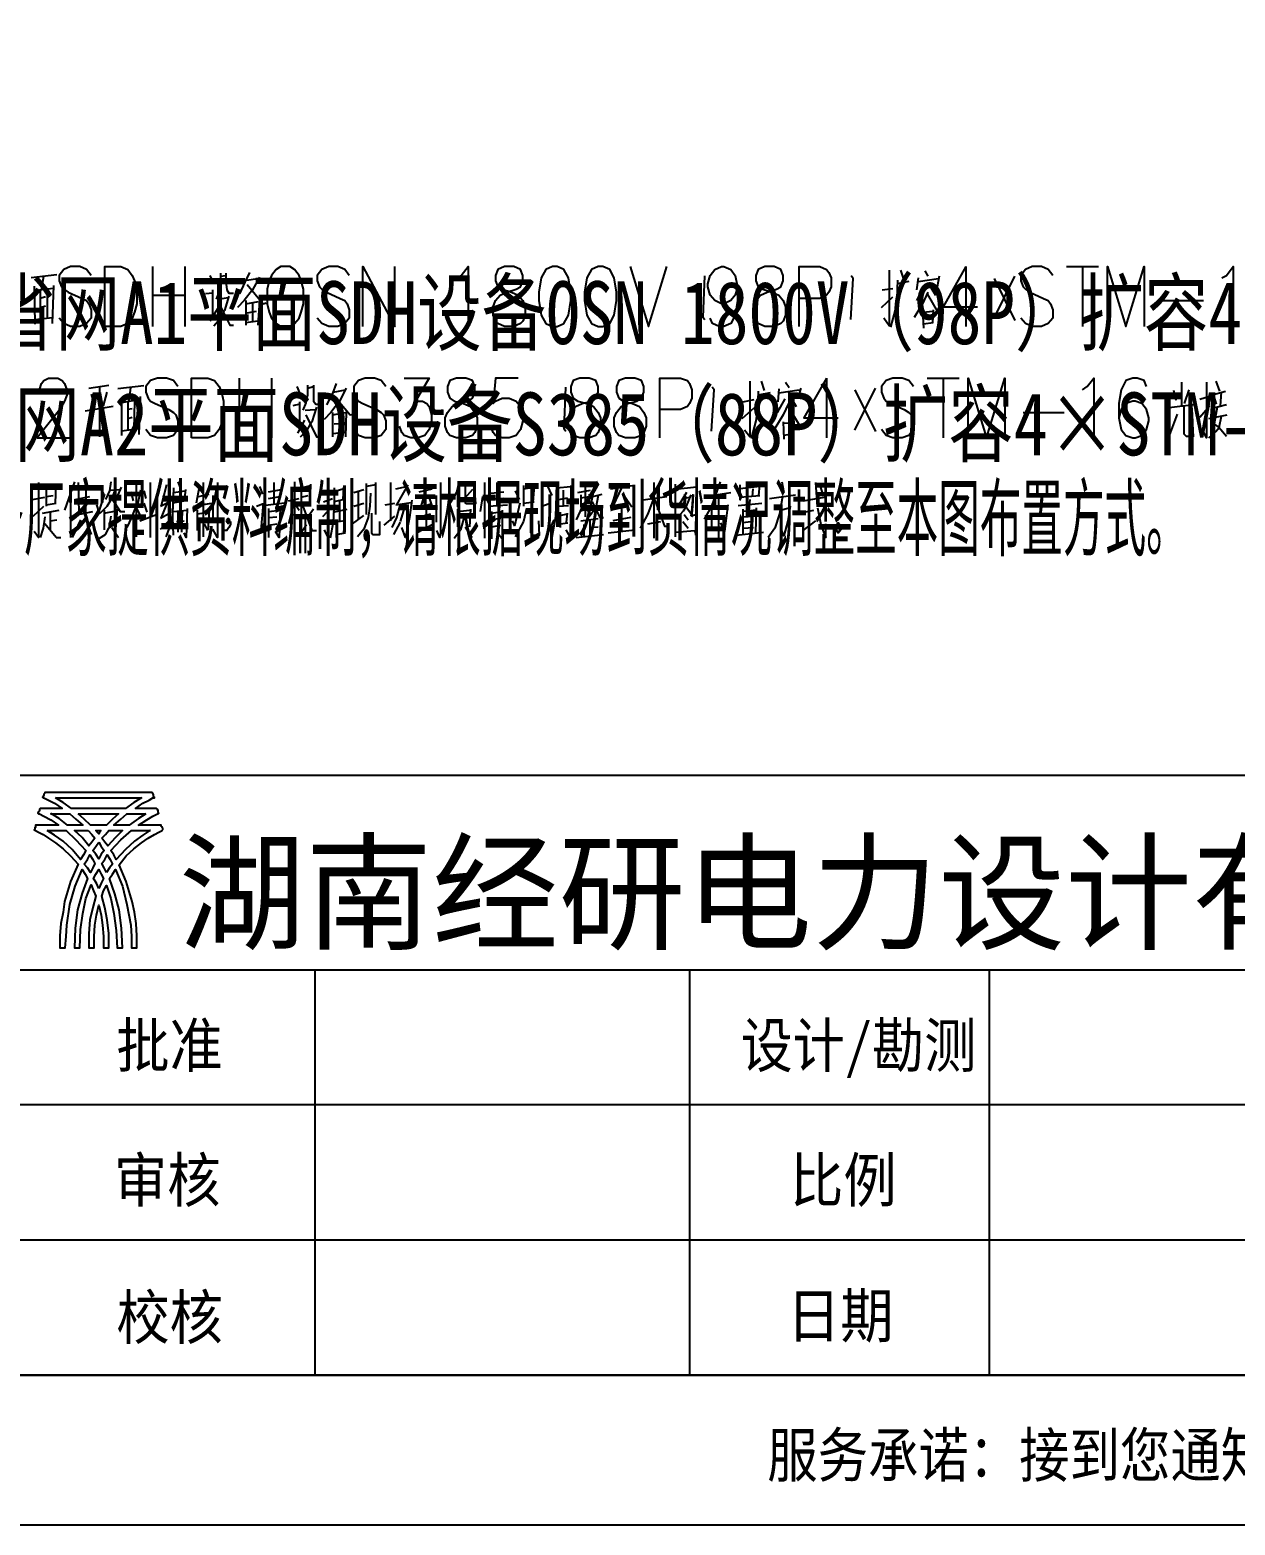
# Model space of a CAD drawing. Header units: metres. Extents: x 17 to 1264, y 17 to 859.
# Drawn here: x 671.7 to 899.6, y 16.9 to 299.6 of the extents above; entities that cross this region are included whole.
import ezdxf

# ---------------------------------------------------------------- set-up
doc = ezdxf.new("R2010")
doc.units = ezdxf.units.M
for name, color, linetype in [('LINES', 7, 'Continuous'), ('POLYLINES', 4, 'Continuous'), ('RECTS', 7, 'Continuous'), ('TEXTS', 3, 'Continuous')]:
    doc.layers.add(name, color=color, linetype=linetype)

msp = doc.modelspace()

# ---------------------------------------------------------------- linework, layer by layer
at = {"layer": 'LINES'}
for p, q in [((694.94, 243.5), (694.94, 254.88)), ((700.99, 254.88), (700.99, 243.5)), ((848.73, 254.88), (848.73, 243.5)), ((867.74, 254.88), (873.79, 254.88)), ((870.76, 254.88), (870.76, 243.5)), ((676.79, 253.3), (671.9, 252.72)), ((673.91, 250.42), (674.35, 253.01)), ((705.74, 253.15), (706.46, 251.57)), ((707.75, 253.58), (707.75, 251.42)), ((707.75, 253.01), (708.76, 253.15)), ((712.36, 251.86), (711.35, 249.7)), ((713.23, 253.73), (712.36, 251.86)), ((712.65, 252.29), (714.81, 252.58)), ((837.93, 252), (835.77, 251.57)), ((836.35, 254.16), (836.92, 252.43)), ((839.66, 252.72), (839.37, 250.42)), ((839.66, 252), (843.55, 252.58)), ((840.95, 254.02), (841.53, 253.01)), ((843.69, 253.01), (843.26, 250.99)), ((854.06, 245.09), (857.95, 253.01)), ((854.06, 252.58), (857.95, 244.66)), ((672.47, 251.14), (672.62, 243.94)), ((676.07, 250.7), (672.47, 250.27)), ((673.63, 250.42), (673.63, 245.09)), ((674.63, 249.12), (673.63, 248.83)), ((674.92, 250.42), (674.92, 245.09)), ((675.93, 244.08), (676.22, 251.28)), ((694.94, 249.41), (700.99, 249.41)), ((706.31, 249.84), (704.87, 249.7)), ((706.31, 245.38), (706.31, 250.42)), ((707.32, 248.69), (709.19, 248.98)), ((709.34, 249.26), (708.47, 246.53)), ((832.75, 247.1), (834.91, 249.12)), ((832.89, 250.42), (834.91, 250.7)), ((840.67, 250.85), (839.37, 248.4)), ((842.11, 250.85), (842.97, 249.41)), ((673.63, 247.1), (674.63, 247.39)), ((707.18, 246.82), (705.74, 244.51)), ((712.51, 248.4), (712.51, 243.79)), ((712.51, 247.82), (714.95, 248.26)), ((712.79, 246.1), (714.52, 246.38)), ((713.8, 247.97), (713.8, 244.51)), ((715.1, 248.4), (714.81, 243.79)), ((840.52, 246.53), (840.67, 243.22)), ((840.67, 246.24), (842.39, 246.38)), ((842.54, 246.67), (842.39, 244.22)), ((885.88, 248.4), (893.66, 248.4)), ((672.62, 244.8), (675.93, 245.23)), ((714.81, 244.51), (712.51, 244.22)), ((842.54, 244.22), (840.67, 243.94)), ((682.84, 231.84), (686.59, 232.42)), ((684.86, 232.13), (684.86, 222.62)), ((693.21, 232.27), (688.31, 231.7)), ((690.47, 229.39), (690.76, 231.98)), ((711.35, 222.48), (711.35, 233.71)), ((717.4, 233.71), (717.4, 222.48)), ((722.15, 232.13), (722.87, 230.54)), ((724.17, 232.42), (724.17, 230.4)), ((724.17, 231.84), (725.32, 232.13)), ((729.64, 232.7), (728.92, 230.83)), ((809.99, 233.14), (810.57, 231.41)), ((814.6, 232.99), (815.32, 231.98)), ((822.38, 233.71), (822.38, 222.48)), ((841.39, 233.71), (847.43, 233.71)), ((844.41, 233.71), (844.41, 222.48)), ((889.48, 232.99), (889.48, 228.53)), ((895.96, 233.14), (896.68, 231.26)), ((683.27, 230.69), (683.85, 228.67)), ((685.58, 228.53), (686.3, 231.12)), ((689.03, 230.11), (689.03, 222.91)), ((692.63, 229.68), (689.03, 229.1)), ((690.19, 229.25), (690.19, 223.92)), ((691.48, 229.39), (691.34, 224.06)), ((692.35, 223.06), (692.63, 230.26)), ((722.73, 224.35), (722.73, 229.25)), ((728.92, 230.83), (727.77, 228.67)), ((729.07, 231.12), (731.37, 231.55)), ((806.54, 229.25), (808.7, 229.68)), ((811.72, 230.98), (809.42, 230.54)), ((814.46, 229.82), (813.02, 227.23)), ((813.31, 231.7), (813.16, 229.25)), ((813.31, 230.98), (817.19, 231.55)), ((815.75, 229.82), (816.62, 228.38)), ((817.48, 231.84), (816.91, 229.97)), ((827.71, 223.92), (831.59, 231.84)), ((827.71, 231.55), (831.59, 223.63)), ((888.47, 229.54), (888.04, 231.41)), ((890.06, 228.96), (890.92, 231.55)), ((894.81, 230.26), (892.94, 229.68)), ((895.1, 230.54), (897.83, 231.26)), ((896.11, 228.82), (895.67, 230.26)), ((896.97, 231.12), (896.83, 228.53)), ((687.45, 228.38), (682.12, 227.52)), ((691.05, 227.95), (690.19, 227.81)), ((690.19, 226.08), (691.05, 226.37)), ((711.35, 228.38), (717.4, 228.38)), ((722.73, 228.82), (721.43, 228.53)), ((723.74, 227.66), (725.61, 227.81)), ((725.9, 228.24), (725.03, 225.5)), ((728.92, 226.8), (731.37, 227.23)), ((728.92, 227.23), (728.92, 222.62)), ((730.22, 226.94), (730.22, 223.49)), ((731.51, 227.38), (731.37, 222.62)), ((806.39, 226.08), (808.7, 228.1)), ((859.53, 227.23), (867.31, 227.23)), ((891.79, 228.67), (887.18, 228.1)), ((887.25, 222.91), (888.76, 226.94)), ((892.94, 226.37), (894.81, 228.53)), ((894.67, 226.08), (898.12, 226.8)), ((897.98, 228.67), (895.1, 227.95)), ((896.25, 228.24), (895.67, 225.07)), ((896.97, 226.51), (896.54, 224.35)), ((689.03, 223.78), (692.35, 224.21)), ((723.59, 225.79), (722.3, 223.34)), ((731.37, 223.49), (728.92, 223.2)), ((729.21, 225.07), (731.08, 225.22)), ((814.17, 225.5), (814.31, 222.19)), ((814.31, 225.22), (816.19, 225.36)), ((816.19, 225.65), (816.04, 223.2)), ((891.79, 222.62), (891.64, 225.07)), ((896.54, 224.5), (895.67, 225.07)), ((896.54, 224.5), (897.98, 222.77)), ((816.19, 223.2), (814.31, 222.91)), ((674.78, 213.41), (674.78, 209.52)), ((676.65, 213.26), (674.78, 212.83)), ((676.51, 210.1), (676.65, 213.41)), ((680.11, 214.13), (678.23, 208.8)), ((680.83, 213.98), (680.97, 208.08)), ((682.27, 208.22), (682.41, 213.98)), ((684.86, 213.41), (685.58, 211.82)), ((686.87, 212.54), (688.75, 212.69)), ((687.74, 212.54), (687.16, 210.96)), ((688.17, 211.25), (689.03, 213.12)), ((690.76, 212.26), (691.19, 210.53)), ((691.77, 213.98), (691.77, 203.76)), ((692.63, 212.54), (692.06, 209.81)), ((693.21, 212.4), (693.64, 210.96)), ((694.51, 203.62), (694.51, 213.98)), ((697.53, 213.55), (696.52, 209.66)), ((698.83, 212.11), (700.99, 212.4)), ((699.69, 214.13), (700.12, 212.98)), ((701.13, 212.69), (700.84, 210.53)), ((703.72, 213.12), (703.15, 210.1)), ((704.44, 213.98), (704.44, 203.76)), ((715.1, 213.26), (715.67, 211.82)), ((716.83, 212.26), (719.27, 212.69)), ((717.83, 213.98), (717.83, 209.95)), ((721.72, 214.13), (721.72, 203.62)), ((723.02, 213.7), (723.02, 204.62)), ((723.02, 212.98), (724.75, 213.41)), ((724.75, 213.7), (724.6, 209.81)), ((731.08, 212.83), (729.21, 212.26)), ((730.94, 210.82), (731.08, 213.12)), ((732.95, 212.11), (734.83, 212.69)), ((733.82, 207.07), (733.82, 212.4)), ((735.26, 213.84), (735.26, 207.94)), ((737.13, 213.55), (735.26, 213.26)), ((737.13, 207.94), (737.13, 213.98)), ((739.87, 213.98), (739.87, 206.78)), ((740.87, 212.83), (742.89, 213.26)), ((743.18, 213.55), (741.02, 209.81)), ((745.34, 212.26), (747.79, 212.83)), ((746.63, 212.69), (745.63, 209.52)), ((752.39, 212.11), (750.81, 209.52)), ((752.83, 213.98), (752.39, 212.11)), ((752.54, 212.11), (752.54, 209.38)), ((753.98, 213.98), (753.98, 210.1)), ((757.72, 203.47), (757.72, 213.98)), ((758.87, 211.97), (761.32, 212.26)), ((760.03, 209.52), (760.03, 213.98)), ((763.48, 212.4), (764.2, 210.82)), ((765.07, 213.41), (765.07, 209.52)), ((765.07, 212.83), (766.94, 213.12)), ((767.08, 213.41), (766.79, 210.24)), ((769.53, 213.41), (770.39, 211.54)), ((771.26, 212.98), (773.99, 213.26)), ((772.55, 212.54), (772.55, 209.66)), ((775.29, 212.11), (777.74, 212.54)), ((776.73, 214.13), (776.73, 207.5)), ((778.6, 214.13), (777.74, 209.52)), ((781.48, 212.83), (785.66, 213.41)), ((782.06, 209.66), (783.64, 212.98)), ((789.69, 213.98), (789.69, 203.47)), ((793.72, 213.7), (793.72, 203.76)), ((793.72, 213.55), (793.72, 204.19)), ((797.75, 213.12), (793.72, 212.69)), ((795.88, 212.11), (794.3, 209.52)), ((797.61, 204.34), (797.75, 213.55)), ((799.34, 211.39), (804.23, 212.11)), ((805.96, 213.55), (805.96, 210.67)), ((809.71, 213.26), (805.96, 212.83)), ((807.26, 212.69), (807.26, 211.39)), ((808.41, 212.83), (808.27, 211.39)), ((809.56, 211.54), (809.71, 213.55)), ((813.88, 214.13), (814.31, 212.11)), ((820.65, 209.38), (820.36, 213.98)), ((821.08, 213.41), (821.51, 212.11)), ((672.19, 210.82), (674.49, 211.25)), ((672.33, 207.65), (674.35, 209.52)), ((674.78, 211.39), (676.07, 211.54)), ((674.78, 209.81), (676.65, 210.1)), ((679.39, 211.97), (679.39, 203.62)), ((680.25, 210.82), (682.99, 211.39)), ((690.33, 209.52), (692.78, 209.95)), ((693.21, 210.1), (693.79, 208.37)), ((696.38, 209.52), (697.53, 210.1)), ((697.96, 210.96), (696.52, 207.36)), ((701.13, 210.53), (698.68, 210.1)), ((702.71, 209.52), (706.03, 210.1)), ((703.58, 211.39), (705.59, 211.82)), ((706.31, 211.54), (706.31, 206.64)), ((714.52, 209.52), (715.67, 209.95)), ((715.82, 210.1), (715.39, 204.91)), ((719.85, 210.1), (716.25, 209.66)), ((716.83, 210.96), (718.99, 211.39)), ((720.57, 210.53), (722.59, 210.96)), ((721.72, 210.67), (720.57, 206.21)), ((721.72, 210.1), (722.59, 208.8)), ((723.02, 211.25), (724.31, 211.54)), ((724.75, 209.81), (723.02, 209.52)), ((728.78, 209.38), (727.05, 207.5)), ((727.19, 210.38), (728.92, 210.96)), ((731.08, 210.82), (729.21, 210.38)), ((730.22, 210.67), (730.22, 206.64)), ((732.95, 209.52), (734.83, 210.1)), ((738.86, 209.81), (740.73, 210.1)), ((740.87, 209.81), (743.75, 210.24)), ((742.75, 209.95), (741.74, 206.64)), ((745.34, 209.23), (747.5, 209.95)), ((746.63, 209.52), (746.63, 205.49)), ((747.21, 211.1), (747.79, 209.38)), ((748.51, 211.54), (748.51, 206.5)), ((757.29, 211.39), (756.86, 208.51)), ((757.72, 211.54), (758.44, 210.1)), ((758.44, 209.52), (762.04, 209.81)), ((761.18, 210.96), (759.02, 210.82)), ((764.35, 210.1), (763.34, 205.78)), ((765.07, 210.1), (767.08, 210.38)), ((768.81, 209.66), (770.11, 210.1)), ((770.11, 210.38), (769.82, 204.91)), ((771.69, 210.82), (773.42, 211.1)), ((771.69, 209.52), (773.56, 209.66)), ((776.44, 210.1), (775, 206.93)), ((775.87, 211.68), (775.87, 209.38)), ((775.87, 211.1), (777.45, 211.39)), ((775.87, 209.95), (777.59, 210.1)), ((776.73, 209.52), (777.59, 208.08)), ((777.45, 211.82), (777.45, 210.1)), ((778.17, 211.39), (779.9, 211.82)), ((781.91, 209.52), (784.94, 210.1)), ((783.64, 204.91), (783.64, 209.95)), ((784.07, 211.54), (785.51, 209.38)), ((787.24, 210.67), (792.14, 211.39)), ((795.31, 210.96), (796.46, 211.25)), ((800.63, 209.66), (800.63, 205.06)), ((800.63, 208.94), (803.51, 209.52)), ((801.93, 210.96), (801.93, 203.47)), ((805.67, 209.66), (810.14, 210.1)), ((805.96, 211.25), (809.71, 211.54)), ((807.83, 210.82), (807.69, 208.66)), ((811.58, 210.96), (816.47, 211.68)), ((817.91, 210.53), (821.95, 211.25)), ((674.06, 208.22), (677.23, 208.8)), ((675.5, 208.51), (675.5, 204.91)), ((675.5, 206.78), (676.79, 206.93)), ((681.26, 206.93), (679.67, 203.62)), ((679.96, 207.79), (683.56, 208.51)), ((682.27, 206.93), (683.27, 204.19)), ((685.72, 208.8), (685.72, 205.06)), ((685.72, 208.22), (688.03, 208.66)), ((687.02, 207.65), (686.59, 205.34)), ((688.17, 208.94), (687.88, 205.2)), ((691.77, 209.23), (692.63, 207.65)), ((692.49, 206.78), (695.66, 207.94)), ((697.96, 208.08), (696.38, 207.22)), ((696.38, 205.2), (697.96, 206.78)), ((698.83, 204.05), (698.68, 209.09)), ((698.83, 208.51), (701.42, 208.8)), ((699.4, 206.64), (700.84, 206.78)), ((699.69, 208.51), (699.69, 204.62)), ((700.41, 204.62), (700.55, 208.8)), ((703.29, 208.8), (703.29, 204.91)), ((703.29, 208.08), (705.45, 208.37)), ((705.59, 208.8), (705.31, 205.06)), ((709.34, 206.78), (709.05, 206.78)), ((715.1, 204.48), (716.25, 206.78)), ((716.83, 209.09), (716.83, 203.62)), ((716.83, 208.51), (718.99, 208.8)), ((716.83, 207.36), (718.41, 207.5)), ((725.32, 208.94), (724.17, 207.36)), ((729.07, 208.37), (731.66, 208.94)), ((729.64, 206.93), (729.64, 203.62)), ((731.23, 206.78), (729.64, 206.5)), ((731.08, 204.48), (731.23, 207.07)), ((732.67, 206.21), (734.83, 207.79)), ((738.71, 205.92), (740.73, 207.65)), ((741.74, 206.5), (740.44, 204.19)), ((745.34, 207.5), (747.5, 208.08)), ((752.54, 208.94), (752.54, 205.63)), ((752.54, 208.51), (754.84, 208.8)), ((753.83, 207.5), (753.11, 205.06)), ((754.99, 208.94), (754.84, 205.63)), ((759.02, 208.51), (759.02, 203.33)), ((759.02, 208.22), (761.03, 208.51)), ((760.75, 207.22), (759.02, 206.93)), ((762.91, 206.78), (763.34, 205.78)), ((769.82, 204.77), (770.83, 206.93)), ((771.98, 208.37), (771.98, 205.49)), ((771.98, 207.79), (773.27, 208.08)), ((773.27, 208.22), (773.13, 206.5)), ((775.87, 206.78), (779.18, 207.22)), ((777.59, 206.93), (777.59, 203.76)), ((785.37, 207.36), (781.91, 206.78)), ((788.54, 206.21), (790.99, 206.64)), ((794.01, 207.22), (795.31, 208.66)), ((795.16, 206.64), (796.17, 205.34)), ((795.45, 207.94), (796.17, 206.93)), ((806.54, 208.94), (806.54, 204.19)), ((809.13, 208.8), (806.54, 208.51)), ((806.54, 207.5), (808.55, 207.65)), ((808.55, 206.64), (806.54, 206.35)), ((808.99, 204.48), (809.13, 209.23)), ((813.59, 208.8), (815.32, 209.23)), ((817.91, 204.91), (820.36, 206.78)), ((818.06, 208.37), (819.93, 208.8)), ((819.07, 208.66), (819.07, 205.92)), ((676.65, 203.62), (674.49, 206.21)), ((676.65, 203.62), (677.51, 203.62)), ((687.16, 205.49), (688.46, 203.62)), ((705.31, 204.91), (704.73, 206.21)), ((716.83, 205.92), (718.41, 206.21)), ((722.87, 204.34), (724.03, 206.06)), ((729.64, 204.19), (731.37, 204.48)), ((745.05, 204.62), (747.79, 206.06)), ((751.96, 203.47), (753.11, 205.06)), ((753.98, 205.63), (755.27, 203.62)), ((759.02, 205.63), (760.75, 205.92)), ((771.98, 206.21), (773.42, 206.35)), ((775, 203.62), (780.19, 204.19)), ((776.44, 206.06), (776.44, 203.76)), ((777.59, 205.49), (779.18, 205.63)), ((781.05, 204.48), (786.09, 205.06)), ((793.72, 204.62), (797.47, 204.91)), ((805.24, 204.05), (810.43, 204.62)), ((806.54, 205.34), (808.55, 205.49)), ((668.87, 158.69), (1179.07, 158.69)), ((668.87, 121.82), (1179.07, 121.82)), ((725.61, 45.36), (725.61, 121.82)), ((796.46, 121.82), (796.46, 45.36)), ((853.19, 45.36), (853.19, 121.82)), ((924.04, 96.34), (668.87, 96.34)), ((935.13, 70.7), (668.87, 70.7)), ((87.76, 45.22), (1179.14, 45.22)), ((1179.07, 45.22), (668.87, 45.22))]:
    msp.add_line(p, q, dxfattribs=at)
at = {"layer": 'POLYLINES'}
for points in [[(683.27, 253.15), (682.41, 254.3), (681.11, 254.88), (679.39, 254.88), (678.09, 254.3), (677.23, 253.15), (677.23, 252.14), (677.66, 250.99), (678.09, 250.56), (678.95, 249.98), (681.55, 248.83), (682.41, 248.4), (682.84, 247.82), (683.27, 246.67), (683.27, 245.09), (682.41, 244.08), (681.11, 243.5), (679.39, 243.5), (678.09, 244.08), (677.23, 245.09)], [(685.87, 243.5), (685.87, 254.88), (688.89, 254.88), (690.19, 254.3), (691.05, 253.15), (691.48, 252.14), (691.91, 250.56), (691.91, 247.82), (691.48, 246.24), (691.05, 245.09), (690.19, 244.08), (688.89, 243.5), (685.87, 243.5)], [(719.13, 254.88), (718.27, 254.3), (717.4, 253.15), (716.97, 252.14), (716.54, 250.56), (716.54, 247.82), (716.97, 246.24), (717.4, 245.09), (718.27, 244.08), (719.13, 243.5), (720.86, 243.5), (721.72, 244.08), (722.59, 245.09), (723.02, 246.24), (723.45, 247.82), (723.45, 250.56), (723.02, 252.14), (722.59, 253.15), (721.72, 254.3), (720.86, 254.88), (719.13, 254.88)], [(732.09, 253.15), (731.23, 254.3), (729.93, 254.88), (728.2, 254.88), (726.91, 254.3), (726.04, 253.15), (726.04, 252.14), (726.47, 250.99), (726.91, 250.56), (727.77, 249.98), (730.36, 248.83), (731.23, 248.4), (731.66, 247.82), (732.09, 246.67), (732.09, 245.09), (731.23, 244.08), (729.93, 243.5), (728.2, 243.5), (726.91, 244.08), (726.04, 245.09)], [(734.68, 243.5), (734.68, 254.88), (740.73, 243.5), (740.73, 254.88)], [(752.39, 252.72), (753.26, 253.15), (754.55, 254.88), (754.55, 243.5)], [(761.47, 254.88), (760.17, 254.3), (759.74, 253.15), (759.74, 252.14), (760.17, 250.99), (761.03, 250.56), (762.76, 249.98), (764.06, 249.41), (764.92, 248.4), (765.35, 247.25), (765.35, 245.66), (764.92, 244.51), (764.49, 244.08), (763.19, 243.5), (761.47, 243.5), (760.17, 244.08), (759.74, 244.51), (759.31, 245.66), (759.31, 247.25), (759.74, 248.4), (760.6, 249.41), (761.9, 249.98), (763.63, 250.56), (764.49, 250.99), (764.92, 252.14), (764.92, 253.15), (764.49, 254.3), (763.19, 254.88), (761.47, 254.88)], [(770.54, 254.88), (769.24, 254.3), (768.38, 252.72), (767.95, 249.98), (767.95, 248.4), (768.38, 245.66), (769.24, 244.08), (770.54, 243.5), (771.4, 243.5), (772.7, 244.08), (773.56, 245.66), (773.99, 248.4), (773.99, 249.98), (773.56, 252.72), (772.7, 254.3), (771.4, 254.88), (770.54, 254.88)], [(779.18, 254.88), (777.88, 254.3), (777.02, 252.72), (776.59, 249.98), (776.59, 248.4), (777.02, 245.66), (777.88, 244.08), (779.18, 243.5), (780.04, 243.5), (781.34, 244.08), (782.2, 245.66), (782.63, 248.4), (782.63, 249.98), (782.2, 252.72), (781.34, 254.3), (780.04, 254.88), (779.18, 254.88)], [(785.23, 254.88), (788.68, 243.5), (792.14, 254.88)], [(805.53, 250.99), (805.1, 249.41), (804.23, 248.4), (802.94, 247.82), (802.51, 247.82), (801.21, 248.4), (800.35, 249.41), (799.91, 250.99), (799.91, 251.57), (800.35, 253.15), (801.21, 254.3), (802.51, 254.88), (802.94, 254.88), (804.23, 254.3), (805.1, 253.15), (805.53, 250.99), (805.53, 248.4), (805.1, 245.66), (804.23, 244.08), (802.94, 243.5), (802.07, 243.5), (800.78, 244.08), (800.35, 245.09)], [(810.71, 254.88), (809.42, 254.3), (808.99, 253.15), (808.99, 252.14), (809.42, 250.99), (810.28, 250.56), (812.01, 249.98), (813.31, 249.41), (814.17, 248.4), (814.6, 247.25), (814.6, 245.66), (814.17, 244.51), (813.74, 244.08), (812.44, 243.5), (810.71, 243.5), (809.42, 244.08), (808.99, 244.51), (808.55, 245.66), (808.55, 247.25), (808.99, 248.4), (809.85, 249.41), (811.15, 249.98), (812.87, 250.56), (813.74, 250.99), (814.17, 252.14), (814.17, 253.15), (813.74, 254.3), (812.44, 254.88), (810.71, 254.88)], [(817.19, 243.5), (817.19, 254.88), (821.08, 254.88), (822.38, 254.3), (822.81, 253.73), (823.24, 252.72), (823.24, 250.99), (822.81, 249.98), (822.38, 249.41), (821.08, 248.83), (817.19, 248.83)], [(848.73, 254.88), (844.41, 247.25), (850.89, 247.25)], [(865.15, 253.15), (864.28, 254.3), (862.99, 254.88), (861.26, 254.88), (859.96, 254.3), (859.1, 253.15), (859.1, 252.14), (859.53, 250.99), (859.96, 250.56), (860.83, 249.98), (863.42, 248.83), (864.28, 248.4), (864.71, 247.82), (865.15, 246.67), (865.15, 245.09), (864.28, 244.08), (862.99, 243.5), (861.26, 243.5), (859.96, 244.08), (859.1, 245.09)], [(875.51, 243.5), (875.51, 254.88), (878.97, 243.5), (882.43, 254.88), (882.43, 243.5)], [(897.11, 252.72), (897.98, 253.15), (899.27, 254.88), (899.27, 243.5)], [(708.76, 253.58), (708.76, 252), (708.91, 250.42), (709.34, 249.84), (710.2, 249.84)], [(715.1, 252.86), (713.8, 250.42), (712.22, 248.4), (710.92, 247.1)], [(799.27, 253.07), (798.99, 245.25), (799.36, 244.8)], [(826.94, 244.8), (827.4, 252.6), (827.04, 253.07)], [(834.19, 254.16), (834.19, 243.65), (833.18, 245.09)], [(835.77, 252.29), (835.63, 248.83), (835.34, 246.67), (834.47, 243.36)], [(707.75, 251.57), (707.47, 250.13), (706.89, 248.69)], [(712.79, 251.42), (715.82, 247.82), (716.39, 247.97)], [(841.53, 249.98), (840.52, 247.82), (838.94, 245.23)], [(841.39, 249.7), (843.55, 245.95), (844.12, 245.95)], [(706.46, 243.65), (707.75, 245.09), (708.47, 246.53)], [(707.47, 247.82), (709.48, 243.79), (710.2, 243.79)], [(673.48, 231.12), (673.48, 231.55), (673.91, 232.7), (674.35, 233.28), (675.21, 233.71), (676.94, 233.71), (677.8, 233.28), (678.23, 232.7), (678.67, 231.55), (678.67, 230.54), (678.23, 229.39), (677.37, 227.81), (673.05, 222.48), (679.1, 222.48)], [(699.69, 232.13), (698.83, 233.28), (697.53, 233.71), (695.8, 233.71), (694.51, 233.28), (693.64, 232.13), (693.64, 231.12), (694.07, 229.97), (694.51, 229.39), (695.37, 228.96), (697.96, 227.81), (698.83, 227.23), (699.26, 226.8), (699.69, 225.65), (699.69, 224.06), (698.83, 222.91), (697.53, 222.48), (695.8, 222.48), (694.51, 222.91), (693.64, 224.06)], [(702.28, 222.48), (702.28, 233.71), (705.31, 233.71), (706.6, 233.28), (707.47, 232.13), (707.9, 231.12), (708.33, 229.39), (708.33, 226.8), (707.9, 225.07), (707.47, 224.06), (706.6, 222.91), (705.31, 222.48), (702.28, 222.48)], [(725.32, 232.42), (725.32, 230.98), (725.32, 229.39), (725.75, 228.82), (726.62, 228.82)], [(739, 232.13), (738.14, 233.28), (736.84, 233.71), (735.11, 233.71), (733.82, 233.28), (732.95, 232.13), (732.95, 231.12), (733.39, 229.97), (733.82, 229.39), (734.68, 228.96), (737.27, 227.81), (738.14, 227.23), (738.57, 226.8), (739, 225.65), (739, 224.06), (738.14, 222.91), (736.84, 222.48), (735.11, 222.48), (733.82, 222.91), (732.95, 224.06)], [(742.46, 233.71), (747.21, 233.71), (744.62, 229.39), (745.91, 229.39), (746.78, 228.96), (747.21, 228.38), (747.64, 226.8), (747.64, 225.65), (747.21, 224.06), (746.35, 222.91), (745.05, 222.48), (743.75, 222.48), (742.46, 222.91), (742.03, 223.49), (741.59, 224.64)], [(752.39, 233.71), (751.1, 233.28), (750.67, 232.13), (750.67, 231.12), (751.1, 229.97), (751.96, 229.39), (753.69, 228.96), (754.99, 228.38), (755.85, 227.23), (756.28, 226.22), (756.28, 224.64), (755.85, 223.49), (755.42, 222.91), (754.12, 222.48), (752.39, 222.48), (751.1, 222.91), (750.67, 223.49), (750.23, 224.64), (750.23, 226.22), (750.67, 227.23), (751.53, 228.38), (752.83, 228.96), (754.55, 229.39), (755.42, 229.97), (755.85, 231.12), (755.85, 232.13), (755.42, 233.28), (754.12, 233.71), (752.39, 233.71)], [(764.06, 233.71), (759.74, 233.71), (759.31, 228.96), (759.74, 229.39), (761.03, 229.97), (762.33, 229.97), (763.63, 229.39), (764.49, 228.38), (764.92, 226.8), (764.92, 225.65), (764.49, 224.06), (763.63, 222.91), (762.33, 222.48), (761.03, 222.48), (759.74, 222.91), (759.31, 223.49), (758.87, 224.64)], [(772.96, 232.01), (772.69, 224.19), (773.06, 223.74)], [(775.72, 233.71), (774.43, 233.28), (773.99, 232.13), (773.99, 231.12), (774.43, 229.97), (775.29, 229.39), (777.02, 228.96), (778.31, 228.38), (779.18, 227.23), (779.61, 226.22), (779.61, 224.64), (779.18, 223.49), (778.75, 222.91), (777.45, 222.48), (775.72, 222.48), (774.43, 222.91), (773.99, 223.49), (773.56, 224.64), (773.56, 226.22), (773.99, 227.23), (774.86, 228.38), (776.15, 228.96), (777.88, 229.39), (778.75, 229.97), (779.18, 231.12), (779.18, 232.13), (778.75, 233.28), (777.45, 233.71), (775.72, 233.71)], [(784.36, 233.71), (783.07, 233.28), (782.63, 232.13), (782.63, 231.12), (783.07, 229.97), (783.93, 229.39), (785.66, 228.96), (786.95, 228.38), (787.82, 227.23), (788.25, 226.22), (788.25, 224.64), (787.82, 223.49), (787.39, 222.91), (786.09, 222.48), (784.36, 222.48), (783.07, 222.91), (782.63, 223.49), (782.2, 224.64), (782.2, 226.22), (782.63, 227.23), (783.5, 228.38), (784.79, 228.96), (786.52, 229.39), (787.39, 229.97), (787.82, 231.12), (787.82, 232.13), (787.39, 233.28), (786.09, 233.71), (784.36, 233.71)], [(790.84, 222.48), (790.84, 233.71), (794.73, 233.71), (796.03, 233.28), (796.46, 232.7), (796.89, 231.55), (796.89, 229.97), (796.46, 228.96), (796.03, 228.38), (794.73, 227.81), (790.84, 227.81)], [(800.63, 223.74), (801.09, 231.55), (800.73, 232.01)], [(807.83, 233.14), (807.83, 222.62), (806.83, 223.92)], [(822.38, 233.71), (818.06, 226.22), (824.54, 226.22)], [(838.79, 232.13), (837.93, 233.28), (836.63, 233.71), (834.91, 233.71), (833.61, 233.28), (832.75, 232.13), (832.75, 231.12), (833.18, 229.97), (833.61, 229.39), (834.47, 228.96), (837.07, 227.81), (837.93, 227.23), (838.36, 226.8), (838.79, 225.65), (838.79, 224.06), (837.93, 222.91), (836.63, 222.48), (834.91, 222.48), (833.61, 222.91), (832.75, 224.06)], [(849.16, 222.48), (849.16, 233.71), (852.62, 222.48), (856.07, 233.71), (856.07, 222.48)], [(870.76, 231.55), (871.63, 232.13), (872.92, 233.71), (872.92, 222.48)], [(882.86, 232.13), (882.43, 233.28), (881.13, 233.71), (880.27, 233.71), (878.97, 233.28), (878.11, 231.55), (877.67, 228.96), (877.67, 226.22), (878.11, 224.06), (878.97, 222.91), (880.27, 222.48), (880.7, 222.48), (881.99, 222.91), (882.86, 224.06), (883.29, 225.65), (883.29, 226.22), (882.86, 227.81), (881.99, 228.96), (880.7, 229.39), (880.27, 229.39), (878.97, 228.96), (878.11, 227.81), (877.67, 226.22)], [(894.23, 232.99), (894.23, 222.48), (893.51, 223.92)], [(724.17, 230.54), (723.88, 229.1), (723.31, 227.66)], [(731.51, 231.84), (730.22, 229.39), (728.63, 227.23), (727.34, 225.94)], [(729.21, 230.4), (732.23, 226.8), (732.81, 226.94)], [(809.42, 231.26), (809.27, 227.81), (808.99, 225.65), (808.12, 222.34)], [(723.88, 226.8), (725.9, 222.62), (726.76, 222.62)], [(815.18, 228.96), (814.17, 226.8), (812.59, 224.21)], [(815.03, 228.53), (817.19, 224.93), (817.77, 224.93)], [(889.91, 228.53), (889.91, 223.2), (890.35, 222.77), (891.79, 222.77)], [(722.87, 222.62), (724.17, 224.06), (725.03, 225.5)], [(894.67, 222.48), (895.96, 223.63), (896.54, 224.35)], [(673.34, 213.98), (673.34, 203.62), (672.47, 204.77)], [(687.02, 214.13), (686.73, 212.4), (686.01, 210.82)], [(698.83, 212.98), (698.68, 208.08), (698.25, 206.06), (697.39, 203.76)], [(707.18, 213.98), (707.18, 204.62), (707.18, 203.62), (706.31, 205.2)], [(727.34, 205.06), (728.06, 203.62), (728.06, 213.84)], [(729.21, 212.98), (729.21, 210.1), (729.07, 206.5), (728.49, 203.47)], [(749.37, 213.98), (749.37, 204.62), (749.23, 203.62), (748.65, 204.91)], [(755.42, 212.69), (754.41, 211.54), (753.26, 210.53)], [(771.26, 213.7), (771.11, 207.5), (770.39, 203.62)], [(773.99, 213.41), (773.85, 203.76), (773.13, 205.06)], [(802.22, 214.13), (801.35, 211.68), (800.63, 209.52), (799.19, 207.07)], [(684.28, 209.81), (684.71, 208.37), (685.87, 211.82)], [(685, 208.22), (686.3, 209.52), (687.16, 210.96)], [(687.16, 210.96), (688.75, 208.51), (689.61, 208.51)], [(691.77, 209.66), (690.91, 207.36), (690.04, 205.49)], [(723.31, 209.52), (725.03, 204.91), (725.9, 204.91)], [(736.12, 211.97), (735.98, 209.52), (735.69, 207.36), (734.83, 205.2), (733.67, 203.76)], [(741.74, 209.95), (741.02, 207.36), (740.15, 205.49)], [(743.9, 210.67), (743.47, 207.36), (742.75, 203.62), (742.03, 205.49)], [(755.85, 211.54), (755.99, 209.95), (754.27, 209.95), (753.98, 210.1)], [(779.18, 211.54), (778.75, 209.23), (777.45, 207.5)], [(778.03, 210.38), (779.47, 207.36), (780.19, 207.36)], [(789.55, 210.82), (788.54, 208.08), (787.1, 205.34)], [(789.83, 210.82), (791.71, 205.78), (792.43, 205.78)], [(795.16, 210.24), (797.03, 207.79), (797.61, 207.94)], [(795.31, 208.66), (795.88, 209.52), (796.75, 211.68)], [(803.66, 209.81), (803.08, 204.77), (802.36, 206.35)], [(814.03, 211.39), (813.45, 208.08), (812.59, 205.34), (811.29, 203.62)], [(815.47, 209.52), (815.03, 206.78), (814.31, 203.9), (813.74, 205.34)], [(674.49, 207.5), (674.2, 205.34), (673.63, 203.62)], [(701.42, 209.09), (701.27, 203.62), (700.84, 204.48)], [(709.63, 206.64), (709.63, 206.06), (709.34, 205.49), (708.91, 204.91), (708.47, 204.91)], [(709.57, 206.73), (709.2, 207.21), (708.82, 206.73)], [(708.82, 206.73), (709.2, 206.26), (709.57, 206.73)], [(709.48, 206.73), (709.2, 207.09), (708.91, 206.73)], [(708.91, 206.73), (709.2, 206.38), (709.48, 206.73)], [(709.39, 206.73), (709.2, 206.97), (709.01, 206.73)], [(709.01, 206.73), (709.2, 206.5), (709.39, 206.73)], [(718.99, 209.23), (718.84, 203.62), (718.12, 204.77)], [(736.27, 208.22), (736.27, 204.48), (736.55, 204.19), (737.85, 204.19), (737.85, 206.64)], [(761.03, 208.8), (761.03, 203.33), (760.31, 204.19)], [(765.64, 209.09), (765.07, 206.64), (763.48, 203.76)], [(766.36, 209.09), (766.36, 204.62), (766.79, 204.05), (768.09, 204.05), (767.95, 206.78)], [(820.65, 209.23), (821.37, 205.78), (822.23, 203.62), (822.23, 206.21)], [(684.86, 203.47), (686.01, 204.19), (686.59, 205.34)], [(797.61, 204.05), (797.61, 204.34), (797.47, 204.91)], [(825.32, 205.43), (824.57, 206.38), (823.81, 205.43)], [(823.81, 205.43), (824.57, 204.49), (825.32, 205.43)], [(825.23, 205.43), (824.57, 206.26), (823.91, 205.43)], [(823.91, 205.43), (824.57, 204.61), (825.23, 205.43)], [(696.81, 148.32), (696.81, 148.61), (696.67, 148.75), (696.67, 148.9), (696.52, 149.04), (696.52, 149.18), (696.23, 149.18), (695.8, 149.18), (694.36, 149.18), (692.92, 149.18), (692.35, 149.18), (692.2, 149.18), (693.79, 150.19), (694.94, 150.91), (695.8, 151.34), (695.95, 151.34), (696.09, 151.49), (695.95, 151.63), (695.95, 151.92), (695.95, 152.06), (695.8, 152.06), (695.8, 152.21), (695.66, 152.35), (695.51, 152.35), (695.08, 152.35), (693.64, 152.35), (692.2, 152.35), (691.77, 152.35), (691.63, 152.35), (693.07, 153.36), (694.22, 153.94), (694.94, 154.37), (695.23, 154.37), (695.23, 154.51), (695.08, 154.66), (695.08, 154.94), (694.94, 155.23), (694.79, 155.38), (694.65, 155.38), (693.93, 155.38), (692.92, 155.38), (691.63, 155.38), (690.19, 155.38), (688.46, 155.38), (684.71, 155.38), (680.97, 155.38), (679.24, 155.38), (677.66, 155.38), (676.36, 155.38), (675.35, 155.38), (674.78, 155.38), (674.49, 155.38), (674.49, 155.23), (674.35, 155.09), (674.35, 154.94), (674.2, 154.66), (674.06, 154.51), (674.2, 154.37), (674.35, 154.37), (675.21, 153.94), (676.36, 153.36), (677.8, 152.35), (677.66, 152.35), (677.08, 152.35), (675.64, 152.35), (674.2, 152.35), (673.77, 152.35), (673.63, 152.35), (673.48, 152.21), (673.48, 152.06), (673.48, 151.92), (673.34, 151.78), (673.19, 151.49), (673.34, 151.34), (673.48, 151.34), (674.35, 150.91), (675.64, 150.19), (677.08, 149.18), (676.94, 149.18), (676.51, 149.18), (674.92, 149.18), (673.48, 149.18), (673.05, 149.18), (672.91, 149.18), (672.76, 149.18), (672.76, 149.04), (672.76, 148.9), (672.76, 148.75), (672.62, 148.75), (672.62, 148.46), (672.47, 148.32), (672.76, 148.18), (673.34, 147.89), (674.2, 147.46), (675.21, 146.74), (676.51, 145.87), (677.95, 144.72), (679.39, 143.42), (680.83, 141.84), (679.39, 138.53), (678.23, 134.78), (677.95, 132.77), (677.51, 130.61), (677.37, 128.3), (677.37, 126), (677.51, 126), (677.95, 126), (678.23, 126), (678.38, 126), (678.52, 128.16), (678.67, 130.32), (679.24, 134.21), (680.25, 137.66), (681.55, 140.83), (682.12, 139.97), (682.55, 139.1), (681.55, 136.37), (680.68, 133.2), (680.25, 129.74), (680.11, 126), (680.25, 126), (680.68, 126), (680.97, 126), (681.11, 126), (681.26, 129.46), (681.69, 132.48), (682.27, 135.36), (683.27, 137.95), (683.71, 136.8), (684.14, 135.79), (683.56, 133.63), (682.99, 131.33), (682.84, 128.74), (682.84, 126), (682.99, 126), (683.27, 126), (683.71, 126), (683.85, 126), (683.85, 128.16), (683.99, 130.32), (684.28, 132.19), (684.71, 134.06), (685.15, 132.19), (685.43, 130.32), (685.58, 128.16), (685.58, 126), (685.72, 126), (686.01, 126), (686.44, 126), (686.59, 126), (686.59, 128.74), (686.3, 131.33), (685.87, 133.63), (685.29, 135.79), (685.58, 136.8), (686.15, 137.81), (687.02, 135.36), (687.59, 132.48), (688.03, 129.31), (688.17, 126), (688.31, 126), (688.75, 126), (689.03, 126), (689.18, 126), (689.03, 129.74), (688.6, 133.2), (687.74, 136.22), (686.73, 139.1), (687.31, 139.97), (687.88, 140.83), (689.18, 137.66), (690.04, 134.21), (690.76, 130.32), (690.91, 128.16), (690.91, 126), (691.05, 126), (691.48, 126), (691.77, 126), (691.91, 126), (691.91, 128.3), (691.77, 130.61), (691.48, 132.77), (691.05, 134.78), (689.9, 138.53), (688.6, 141.7), (689.9, 143.42), (691.34, 144.72), (692.78, 145.87), (694.07, 146.74), (695.23, 147.46), (696.09, 147.89), (696.67, 148.18), (696.81, 148.32)], [(696.81, 148.32), (696.81, 148.61), (696.67, 148.75), (696.67, 148.9), (696.52, 149.04), (696.52, 149.18), (696.23, 149.18), (695.8, 149.18), (694.36, 149.18), (692.92, 149.18), (692.35, 149.18), (692.2, 149.18), (693.79, 150.19), (694.94, 150.91), (695.8, 151.34), (695.95, 151.34), (696.09, 151.49), (695.95, 151.63), (695.95, 151.92), (695.95, 152.06), (695.8, 152.06), (695.8, 152.21), (695.66, 152.35), (695.51, 152.35), (695.08, 152.35), (693.64, 152.35), (692.2, 152.35), (691.77, 152.35), (691.63, 152.35), (693.07, 153.36), (694.22, 153.94), (694.94, 154.37), (695.23, 154.37), (695.23, 154.51), (695.08, 154.66), (695.08, 154.94), (694.94, 155.23), (694.79, 155.38), (694.65, 155.38), (693.93, 155.38), (692.92, 155.38), (691.63, 155.38), (690.19, 155.38), (688.46, 155.38), (684.71, 155.38), (680.97, 155.38), (679.24, 155.38), (677.66, 155.38), (676.36, 155.38), (675.35, 155.38), (674.78, 155.38), (674.49, 155.38), (674.49, 155.23), (674.35, 155.09), (674.35, 154.94), (674.2, 154.66), (674.06, 154.51), (674.2, 154.37), (674.35, 154.37), (675.21, 153.94), (676.36, 153.36), (677.8, 152.35), (677.66, 152.35), (677.08, 152.35), (675.64, 152.35), (674.2, 152.35), (673.77, 152.35), (673.63, 152.35), (673.48, 152.21), (673.48, 152.06), (673.48, 151.92), (673.34, 151.78), (673.19, 151.49), (673.34, 151.34), (673.48, 151.34), (674.35, 150.91), (675.64, 150.19), (677.08, 149.18), (676.94, 149.18), (676.51, 149.18), (674.92, 149.18), (673.48, 149.18), (673.05, 149.18), (672.91, 149.18), (672.76, 149.18), (672.76, 149.04), (672.76, 148.9), (672.76, 148.75), (672.62, 148.75), (672.62, 148.46), (672.47, 148.32), (672.76, 148.18), (673.34, 147.89), (674.2, 147.46), (675.21, 146.74), (676.51, 145.87), (677.95, 144.72), (679.39, 143.42), (680.83, 141.84), (679.39, 138.53), (678.23, 134.78), (677.95, 132.77), (677.51, 130.61), (677.37, 128.3), (677.37, 126), (677.51, 126), (677.95, 126), (678.23, 126), (678.38, 126), (678.52, 128.16), (678.67, 130.32), (679.24, 134.21), (680.25, 137.66), (681.55, 140.83), (682.12, 139.97), (682.55, 139.1), (681.55, 136.37), (680.68, 133.2), (680.25, 129.74), (680.11, 126), (680.25, 126), (680.68, 126), (680.97, 126), (681.11, 126), (681.26, 129.46), (681.69, 132.48), (682.27, 135.36), (683.27, 137.95), (683.71, 136.8), (684.14, 135.79), (683.56, 133.63), (682.99, 131.33), (682.84, 128.74), (682.84, 126), (682.99, 126), (683.27, 126), (683.71, 126), (683.85, 126), (683.85, 128.16), (683.99, 130.32), (684.28, 132.19), (684.71, 134.06), (685.15, 132.19), (685.43, 130.32), (685.58, 128.16), (685.58, 126), (685.72, 126), (686.01, 126), (686.44, 126), (686.59, 126), (686.59, 128.74), (686.3, 131.33), (685.87, 133.63), (685.29, 135.79), (685.58, 136.8), (686.15, 137.81), (687.02, 135.36), (687.59, 132.48), (688.03, 129.31), (688.17, 126), (688.31, 126), (688.75, 126), (689.03, 126), (689.18, 126), (689.03, 129.74), (688.6, 133.2), (687.74, 136.22), (686.73, 139.1), (687.31, 139.97), (687.88, 140.83), (689.18, 137.66), (690.04, 134.21), (690.76, 130.32), (690.91, 128.16), (690.91, 126), (691.05, 126), (691.48, 126), (691.77, 126), (691.91, 126), (691.91, 128.3), (691.77, 130.61), (691.48, 132.77), (691.05, 134.78), (689.9, 138.53), (688.6, 141.7), (689.9, 143.42), (691.34, 144.72), (692.78, 145.87), (694.07, 146.74), (695.23, 147.46), (696.09, 147.89), (696.67, 148.18), (696.81, 148.32)], [(676.51, 154.37), (676.79, 154.37), (677.23, 154.37), (678.09, 154.37), (679.1, 154.37), (681.69, 154.37), (684.71, 154.37), (687.59, 154.37), (690.19, 154.37), (691.34, 154.37), (692.06, 154.37), (692.63, 154.37), (692.78, 154.37), (691.34, 153.5), (689.75, 152.35), (689.61, 152.35), (689.32, 152.35), (688.89, 152.35), (688.17, 152.35), (686.59, 152.35), (684.71, 152.35), (682.84, 152.35), (681.11, 152.35), (680.54, 152.35), (679.96, 152.35), (679.67, 152.35), (679.53, 152.35), (677.95, 153.5), (676.51, 154.37)], [(676.51, 154.37), (676.79, 154.37), (677.23, 154.37), (678.09, 154.37), (679.1, 154.37), (681.69, 154.37), (684.71, 154.37), (687.59, 154.37), (690.19, 154.37), (691.34, 154.37), (692.06, 154.37), (692.63, 154.37), (692.78, 154.37), (691.34, 153.5), (689.75, 152.35), (689.61, 152.35), (689.32, 152.35), (688.89, 152.35), (688.17, 152.35), (686.59, 152.35), (684.71, 152.35), (682.84, 152.35), (681.11, 152.35), (680.54, 152.35), (679.96, 152.35), (679.67, 152.35), (679.53, 152.35), (677.95, 153.5), (676.51, 154.37)], [(675.79, 151.34), (675.64, 151.34), (675.93, 151.34), (676.22, 151.34), (677.51, 151.34), (678.67, 151.34), (679.1, 151.34), (679.24, 151.34), (680.39, 150.34), (681.69, 149.18), (681.55, 149.18), (681.26, 149.18), (680.25, 149.18), (679.24, 149.18), (678.95, 149.18), (678.81, 149.18), (677.23, 150.48), (675.79, 151.34)], [(675.79, 151.34), (675.64, 151.34), (675.93, 151.34), (676.22, 151.34), (677.51, 151.34), (678.67, 151.34), (679.1, 151.34), (679.24, 151.34), (680.39, 150.34), (681.69, 149.18), (681.55, 149.18), (681.26, 149.18), (680.25, 149.18), (679.24, 149.18), (678.95, 149.18), (678.81, 149.18), (677.23, 150.48), (675.79, 151.34)], [(680.83, 151.34), (680.97, 151.34), (681.26, 151.34), (682.12, 151.34), (683.27, 151.34), (684.71, 151.34), (686.01, 151.34), (687.31, 151.34), (688.17, 151.34), (688.31, 151.34), (688.46, 151.34), (687.31, 150.34), (686.15, 149.18), (686.01, 149.18), (685.72, 149.18), (684.71, 149.18), (683.71, 149.18), (683.27, 149.18), (683.13, 149.18), (681.98, 150.34), (680.83, 151.34)], [(680.83, 151.34), (680.97, 151.34), (681.26, 151.34), (682.12, 151.34), (683.27, 151.34), (684.71, 151.34), (686.01, 151.34), (687.31, 151.34), (688.17, 151.34), (688.31, 151.34), (688.46, 151.34), (687.31, 150.34), (686.15, 149.18), (686.01, 149.18), (685.72, 149.18), (684.71, 149.18), (683.71, 149.18), (683.27, 149.18), (683.13, 149.18), (681.98, 150.34), (680.83, 151.34)], [(693.64, 151.34), (692.2, 150.48), (690.47, 149.18), (690.33, 149.18), (690.04, 149.18), (689.03, 149.18), (688.03, 149.18), (687.74, 149.18), (687.59, 149.18), (688.89, 150.34), (690.04, 151.34), (690.19, 151.34), (690.62, 151.34), (691.91, 151.34), (693.07, 151.34), (693.5, 151.34), (693.64, 151.34)], [(693.64, 151.34), (692.2, 150.48), (690.47, 149.18), (690.33, 149.18), (690.04, 149.18), (689.03, 149.18), (688.03, 149.18), (687.74, 149.18), (687.59, 149.18), (688.89, 150.34), (690.04, 151.34), (690.19, 151.34), (690.62, 151.34), (691.91, 151.34), (693.07, 151.34), (693.5, 151.34), (693.64, 151.34)], [(674.92, 148.18), (675.07, 148.18), (675.5, 148.18), (676.65, 148.18), (677.95, 148.18), (678.38, 148.18), (678.52, 148.18), (680.39, 146.45), (682.27, 144.43), (681.83, 143.57), (681.26, 142.7), (679.67, 144.58), (677.95, 146.16), (676.36, 147.31), (674.92, 148.18)], [(674.92, 148.18), (675.07, 148.18), (675.5, 148.18), (676.65, 148.18), (677.95, 148.18), (678.38, 148.18), (678.52, 148.18), (680.39, 146.45), (682.27, 144.43), (681.83, 143.57), (681.26, 142.7), (679.67, 144.58), (677.95, 146.16), (676.36, 147.31), (674.92, 148.18)], [(682.7, 148.18), (683.42, 147.46), (683.99, 146.74), (683.42, 146.02), (682.84, 145.3), (681.55, 146.88), (680.11, 148.18), (680.25, 148.18), (680.54, 148.18), (681.4, 148.18), (682.27, 148.18), (682.55, 148.18), (682.7, 148.18)], [(682.7, 148.18), (683.42, 147.46), (683.99, 146.74), (683.42, 146.02), (682.84, 145.3), (681.55, 146.88), (680.11, 148.18), (680.25, 148.18), (680.54, 148.18), (681.4, 148.18), (682.27, 148.18), (682.55, 148.18), (682.7, 148.18)], [(685.15, 148.18), (684.86, 147.89), (684.71, 147.6), (684.43, 147.89), (684.14, 148.18), (684.28, 148.18), (684.71, 148.18), (685, 148.18), (685.15, 148.18)], [(685.15, 148.18), (684.86, 147.89), (684.71, 147.6), (684.43, 147.89), (684.14, 148.18), (684.28, 148.18), (684.71, 148.18), (685, 148.18), (685.15, 148.18)], [(685.29, 146.74), (686.01, 147.46), (686.59, 148.18), (686.73, 148.18), (687.02, 148.18), (687.88, 148.18), (688.89, 148.18), (689.18, 148.18), (687.88, 146.88), (686.44, 145.3), (685.87, 146.02), (685.29, 146.74)], [(685.29, 146.74), (686.01, 147.46), (686.59, 148.18), (686.73, 148.18), (687.02, 148.18), (687.88, 148.18), (688.89, 148.18), (689.18, 148.18), (687.88, 146.88), (686.44, 145.3), (685.87, 146.02), (685.29, 146.74)], [(694.51, 148.18), (694.36, 148.18), (693.07, 147.31), (691.48, 146.16), (689.75, 144.58), (688.03, 142.7), (687.59, 143.57), (687.02, 144.43), (688.89, 146.45), (690.91, 148.18), (691.05, 148.18), (691.34, 148.18), (692.63, 148.18), (693.93, 148.18), (694.22, 148.18), (694.51, 148.18)], [(694.51, 148.18), (694.36, 148.18), (693.07, 147.31), (691.48, 146.16), (689.75, 144.58), (688.03, 142.7), (687.59, 143.57), (687.02, 144.43), (688.89, 146.45), (690.91, 148.18), (691.05, 148.18), (691.34, 148.18), (692.63, 148.18), (693.93, 148.18), (694.22, 148.18), (694.51, 148.18)], [(684.71, 146.02), (685.15, 145.15), (685.72, 144.43), (685.15, 143.71), (684.71, 142.85), (684.14, 143.71), (683.56, 144.43), (684.14, 145.15), (684.71, 146.02)], [(684.71, 146.02), (685.15, 145.15), (685.72, 144.43), (685.15, 143.71), (684.71, 142.85), (684.14, 143.71), (683.56, 144.43), (684.14, 145.15), (684.71, 146.02)], [(681.98, 141.84), (682.55, 142.7), (682.99, 143.57), (683.56, 142.7), (683.99, 141.98), (683.56, 141.12), (683.13, 140.26), (682.55, 141.12), (681.98, 141.84)], [(681.98, 141.84), (682.55, 142.7), (682.99, 143.57), (683.56, 142.7), (683.99, 141.98), (683.56, 141.12), (683.13, 140.26), (682.55, 141.12), (681.98, 141.84)], [(686.15, 140.26), (685.72, 141.12), (685.29, 141.98), (685.87, 142.7), (686.3, 143.57), (686.87, 142.7), (687.31, 141.84), (686.73, 141.12), (686.15, 140.26)], [(686.15, 140.26), (685.72, 141.12), (685.29, 141.98), (685.87, 142.7), (686.3, 143.57), (686.87, 142.7), (687.31, 141.84), (686.73, 141.12), (686.15, 140.26)], [(684.71, 137.23), (684.28, 138.24), (683.71, 139.1), (684.14, 139.97), (684.71, 140.83), (685.15, 139.97), (685.58, 139.1), (685.15, 138.24), (684.71, 137.23)], [(684.71, 137.23), (684.28, 138.24), (683.71, 139.1), (684.14, 139.97), (684.71, 140.83), (685.15, 139.97), (685.58, 139.1), (685.15, 138.24), (684.71, 137.23)]]:
    msp.add_lwpolyline(points, dxfattribs=at)
at = {"layer": 'RECTS'}
msp.add_lwpolyline([(16.84, 858.82), (1207.43, 858.82), (1207.43, 16.85), (16.84, 16.85)], dxfattribs=at)

# ---------------------------------------------------------------- texts
at = {"layer": 'TEXTS'}
for s, height, width, p in [('刘家湾变现有省网A1平面SDH设备OSN 1800V（98P）扩容4×STM-16光接口板1块', 11.88, 0.788839, (591.26, 240.18)), ('刘家湾变现有省网A2平面SDH设备S385（88P）扩容4×STM-16光接口板1块', 11.88, 0.800815, (582.19, 219.15)), ('本图依据设备厂家提供资料编制，请根据现场到货情况调整至本图布置方式。', 11.88, 0.509028, (623.37, 201.38)), ('湖南经研电力设计有限公司', 17.78, 1.03637, (699.83, 127.55)), ('批准', 8.3, 0.933333, (688.03, 103.42)), ('设计/勘测', 8.3, 0.913043, (806.11, 103.42)), ('审核', 8.3, 0.933333, (687.59, 77.93)), ('比例', 8.3, 0.933333, (815.47, 77.93)), ('校核', 8.3, 0.933333, (688.03, 52.01)), ('日期', 8.3, 0.933333, (814.89, 52.3)), ('服务承诺：接到您通知1小时内予以答复并及时提供工代服务。投诉电话：0731-85948331，0731-85948342。', 8.3, 0.883134, (811.15, 25.94))]:
    msp.add_text(s, height=height, dxfattribs=dict(at, width=width)).set_placement(p)

doc.saveas('drawing.dxf')
